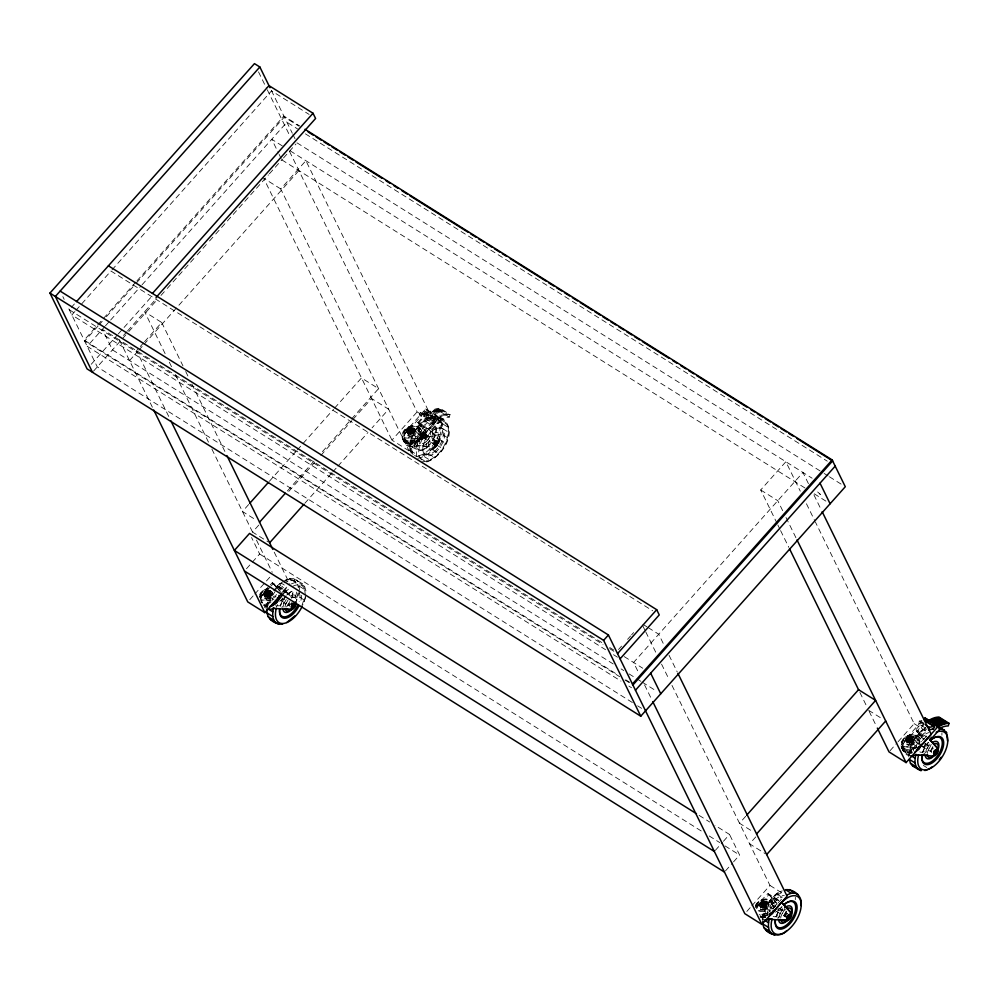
<?xml version="1.0" encoding="UTF-8"?>
<svg xmlns="http://www.w3.org/2000/svg" width="999" height="999" viewBox="0 0 999 999"><rect width="100%" height="100%" fill="white"/><g stroke="black" fill="none" stroke-linecap="round" stroke-linejoin="round"><path stroke-width="0.75" stroke-dasharray="5 3.75" d="M299.588 589.909L298.551 582.579L296.266 579.832M305.282 594.667L304.258 586.151L298.551 582.579M411.064 453.121C408.229 437.599 420.379 417.707 436.763 416.296L445.791 421.453M416.77 456.705C413.936 441.171 426.086 421.278 442.47 419.867M433.866 444.28L434.528 442.107A2.473 1.286 -57.9 0 1 436.613 440.709L437.899 441.321A7.692 6.556 -62.2 0 1 435.302 445.666L433.866 444.305M442.832 423.713L441.558 425.137L440.459 434.303A21.728 11.351 -57.9 0 1 414.61 455.382M417.744 458.279C433.953 455.744 449.363 432.18 439.56 417.482M422.227 461.9C438.923 460.389 451.598 439.647 447.564 423.801L441.858 420.217M795.304 899.649L795.329 897.289M908.765 756.892C908.803 745.104 916.008 733.766 925.711 727.397M941.895 735.164L941.92 732.816M762.2 918.306C763.898 907.229 770.616 896.827 780.294 891.096M266.508 607.242L267.657 602.035L272.677 591.608M267.108 608.229L270.442 597.427L273.501 592.057M297.952 593.019L297.165 596.653A21.728 11.351 -57.9 0 1 295.167 601.71M299.575 591.083L296.241 601.898M301.948 605.469L304.707 597.315M305.607 596.94L303.172 604.832M762.811 919.142C764.71 907.841 771.465 897.189 781.355 891.258M909.402 754.67C911.163 744.23 917.057 734.253 925.811 728.209M450.049 414.548L449.25 417.157A31.119 16.259 -57.9 0 0 435.826 422.677L434.553 420.092L429.52 421.178L419.555 414.922L420.354 412.312L425.387 411.226L435.352 417.482L436.625 420.067A30.782 16.084 -57.9 0 1 450.049 414.548L440.084 408.291A30.782 16.084 -57.9 0 0 426.66 413.811L425.387 411.226M429.52 421.178L430.332 418.569L435.352 417.482M419.555 414.922L424.575 413.836L425.849 416.421A31.119 16.259 -57.9 0 1 439.273 410.901L440.084 408.291M924.787 727.622L918.543 723.713L919.355 721.103L921.865 720.554M259.752 596.753L261.75 593.269L269.243 586.113M270.267 587.012L260.364 597.664M421.303 436.376L419.568 440.384L415.646 443.181A9.378 7.605 -26.2 0 1 403.921 435.826L406.019 431.88L409.428 429.295L426.798 409.79L441.408 419.83L431.256 431.218L416.658 421.178L425.886 431.593A4.446 2.323 -57.9 0 1 425.574 436.226A4.446 2.323 -57.9 0 1 421.528 439.235L404.021 437.812L406.593 437.637M755.456 907.666L757.454 904.182L767.994 893.593L779.083 900.549M756.805 908.603L757.504 906.717A8.604 6.981 -26.2 0 1 762.324 902.397L764.46 901.735A8.604 6.981 -26.2 0 1 773.251 907.254M912.324 752.697A9.378 7.605 -26.2 0 1 902.921 744.617L905.019 740.671L908.428 738.074L922.751 721.99M910.788 755.818A10.377 8.417 -26.2 0 1 902.996 746.665L919.817 747.577M265.921 594.48L266.558 595.779M268.981 593.069L268.494 593.256A1.286 1.049 -26.1 0 1 266.571 594.368A1.973 1.598 -26.1 0 1 265.522 591.833A1.973 1.598 -26.1 0 1 268.756 591.945A1.973 1.598 -26.1 0 1 266.558 594.417A1.286 1.049 -26.1 0 1 266.683 592.482A1.286 1.049 -26.1 0 1 268.494 593.244L268.419 591.733M408.966 431.78L409.702 431.905A1.973 1.598 -26.1 0 0 412.013 429.508A1.973 1.598 -26.1 0 0 408.778 429.395A1.973 1.598 -26.1 0 0 409.815 431.968L409.64 432.979M411.501 428.933L411.563 430.457A1.286 1.049 -26.1 0 1 409.652 431.568A1.973 1.598 -26.1 0 1 408.591 429.033A1.973 1.598 -26.1 0 1 411.838 429.145A1.973 1.598 -26.1 0 1 409.64 431.618A1.286 1.049 -26.1 0 1 409.765 429.67A1.286 1.049 -26.1 0 1 411.576 430.432L412.112 430.169M761.625 905.394L762.262 906.692M764.098 902.584L764.759 903.945M907.954 740.559L908.903 741.108A1.973 1.598 -26.1 0 0 911.188 738.661A1.973 1.598 -26.1 0 0 907.954 738.548A1.973 1.598 -26.1 0 0 908.99 741.121L908.591 741.857M910.501 737.712L911.063 739.048M421.69 434.053C419.006 439.085 426.885 435.202 421.266 434.003A2.535 1.324 -57.9 0 0 421.128 436.775L422.602 437.475M424.063 435.077L421.665 437.038L421.578 434.203A2.473 1.286 -57.9 0 1 423.988 432.729A2.473 1.286 -57.9 0 1 423.851 435.464M435.239 442.557L434.902 445.404L437.774 444.093L435.127 442.707L435.002 445.467L437.612 443.581M774.175 907.492L773.975 907.467A2.535 1.324 -57.9 0 1 774.35 906.93M421.453 436.95L424.038 432.629M435.015 445.442L437.599 441.133M269.767 590.384L271.491 594.417L268.931 597.302L265.147 597.165L263.424 593.131L265.297 590.846L269.767 590.384L270.629 592.27M265.984 590.259L266.496 591.283L264.797 593.581M268.931 597.302L268.419 596.266L270.117 593.968M406.506 430.332L409.066 427.46L412.849 427.584L413.349 428.608L414.573 431.618L412 434.503L408.216 434.365L406.506 430.332L408.216 434.365M409.066 427.46L409.565 428.484L407.879 430.781M412 434.503L411.501 433.466L413.199 431.168M760.851 908.079L759.128 904.045L761.688 901.173L765.471 901.298L767.195 905.331L765.321 907.616L760.851 908.079L759.989 906.193M761.688 901.173L762.2 902.197L760.501 904.495M764.635 908.216L764.123 907.179L765.821 904.882M907.217 743.156L905.494 739.123L908.066 736.238L911.85 736.375L913.573 740.409L911.7 742.694L907.217 743.156L906.355 741.27M908.066 736.238L908.566 737.274L906.88 739.572M911.001 743.281L910.501 742.257L912.187 739.959M778.77 900.536L769.068 894.442L761.837 902.559L756.842 906.53M264.136 592.232L265.284 590.933M270.779 595.317L269.63 596.615M407.217 429.433L408.366 428.134M413.861 432.517L412.712 433.816M759.839 903.146L760.988 901.847M766.483 906.23L765.334 907.529M906.205 738.211L907.367 736.925M912.849 741.308L911.7 742.594M274.438 590.846L281.381 583.216L287.088 586.8L282.942 590.796L277.235 587.212M777.085 894.13L782.791 897.714L774.912 906.555L769.205 902.971M923.363 739.647L928.346 734.228M71.329 307.405L74.413 303.946M74.913 311.488L71.828 314.947L605.581 649.725M75.949 310.327L110.964 271.029L652.647 610.776M112 269.867L271.541 90.859L309.103 114.423M135.889 282.068L84.153 340.122L617.906 674.899M136.925 280.906L283.866 116.034L299.725 125.974M98.089 326.011L84.64 341.096L619.705 676.71M99.126 324.85L102.223 321.366M106.369 316.72L135.34 284.203M136.376 283.042L284.353 117.008L298.888 126.124M104.795 326.586L87.2 346.328L620.953 681.106M105.469 325.824L109.965 320.791M110.639 320.03L141.009 285.951M142.045 284.79L286.913 122.24L297.477 128.871M91.246 364.26L117.208 335.14M118.244 333.978L152.497 295.529M123.476 335.489L126.711 331.868M127.51 330.981L156.793 298.114M93.456 371.228L127.959 332.505M128.821 331.531L156.868 300.062M161.001 295.429L166.196 289.598M167.195 288.474L183.841 269.792M184.753 268.781L196.303 255.819M197.14 254.882L208.504 242.133M209.54 240.971L214.985 234.852M215.734 234.016L268.394 174.925M269.43 173.764L282.467 159.141M283.504 157.979L295.991 143.968M143.581 342.819L136.526 350.724L169.468 417.957M144.58 341.683L161.701 322.49L144.618 311.775L165.884 355.194M438.923 417.395L409.041 450.849L280.731 188.923L305.894 160.689L434.203 422.614L417.12 411.9L289.485 151.349M129.545 360.602L137.8 351.336M138.836 350.174L142.969 345.542M143.993 344.38L298.901 170.579M248.664 504.52L242.457 511.488L255.594 519.73M269.368 481.293L296.278 451.098M297.315 449.937L333.541 409.29M334.578 408.129L361.488 377.934L378.571 388.648L322.402 451.66M287.362 490.984L316.221 458.603M258.753 525.112L252.547 532.08L268.306 541.97M288.773 491.433L314.648 462.4M320.854 455.432L351.91 420.591M352.947 419.43L371.578 398.526L388.661 409.24L372.09 427.822M246.478 568.756L259.64 553.995L251.573 537.524M304.82 503.309L331.73 473.114M332.767 471.953L336.9 467.307M337.937 466.146L367.957 432.467M249.775 599.675L253.808 595.154M254.807 594.018L270.916 575.948M409.041 450.849L391.958 440.134L417.12 411.9M439.285 417.445L425.724 408.941L408.466 428.321L405.045 430.919L402.722 435.277A10.377 8.417 -26.2 0 0 415.696 443.419L420.03 440.309L422.015 436.825L439.285 417.445L441.408 419.83M270.254 584.964L272.29 582.679L285.839 591.183L291.596 597.677M424.063 413.936L425.774 412.025L438.786 420.005M271.291 585.851L273.364 583.528L285.489 591.146L291.646 598.089M417.707 422.714L427.847 411.326L428.559 411.775L418.419 423.164L417.707 422.714L425.886 431.593M267.058 597.015L269.593 594.168A1.886 1.536 -26.1 0 0 266.77 593.244A1.886 1.536 -26.1 0 0 266.958 595.953A1.886 1.536 -26.1 0 0 269.593 594.068M406.131 443.606L406.518 442.37M434.041 420.192L435.751 418.281M282.967 592.307L287.999 586.663M283.429 593.456L285.489 591.146M283.803 593.468L285.839 591.183M440.684 419.38L430.544 430.769L438.723 439.647A4.446 2.323 -57.9 0 1 438.424 444.28A4.446 2.323 -57.9 0 1 434.378 447.29L416.97 446.016A10.377 8.417 -26.2 0 1 403.996 437.874M299.525 586.063L298.264 587.487A21.728 11.351 -57.9 0 0 286.75 581.331M432.505 443.206L435.04 440.359M289.211 605.556L291.745 602.709M618.518 649.512L621.54 646.116M627.572 639.348L630.594 635.951M631.605 634.827L633.616 632.567M777.172 523.588L760.701 489.972L785.863 461.738L800.274 491.158M715.359 850.349L722.439 842.407M723.451 841.27L729.52 834.452L714.984 825.336M745.716 816.283L739.51 823.251L752.647 831.493M725.449 870.941L732.529 862.999M733.541 861.862L739.61 855.044L729.52 834.452M755.806 836.875L749.6 843.843L765.359 853.733M746.827 911.425L750.861 906.905M751.86 905.781L769.979 885.451L671.865 685.164M890.022 750.761L897.065 742.856M898.076 741.733L914.172 723.663L815.371 521.965M921.677 721.153L907.467 737.112L904.045 739.697L901.722 744.068A10.377 8.417 -26.2 0 0 912.124 753.009M923.238 738.885L916.707 731.505L923.8 723.526M924.512 723.975L917.419 731.942L916.707 731.505M762.761 907.929L765.296 905.082A1.886 1.536 -26.1 0 0 762.474 904.157A1.886 1.536 -26.1 0 0 762.662 906.867A1.886 1.536 -26.1 0 0 765.296 904.982M905.131 752.397L905.519 751.161M784.914 916.47L787.449 913.623M276.248 586.962L280.307 583.041M409.028 429.495L407.005 431.356M412.038 432.455L414.061 430.594L412.849 427.584M265.959 592.245A1.486 1.199 -26.1 0 0 266.745 594.168A1.486 1.199 -26.1 0 0 268.394 592.32A1.486 1.199 -26.1 0 0 265.959 592.245L263.923 594.155L264.285 595.017L263.786 593.756M268.968 595.254L270.991 593.394L270.629 592.532M908.029 738.273L906.006 740.147L906.355 741.008M911.038 741.246L913.061 739.372L911.85 736.375M761.65 903.208L759.627 905.069L759.989 905.931L759.49 904.669M764.672 906.168L766.695 904.307L765.471 901.298M430.969 411.9L429.795 412.624L438.274 417.944L442.919 415.459L448.351 414.135L439.872 408.816L430.969 411.9L439.448 417.207M434.503 429.258L435.314 428.908M423.663 449.288L424.475 448.938M291.209 591.608L292.02 591.258A15.809 8.254 -57.9 0 0 280.419 606.318M285.926 579.67L293.069 578.471L302.497 583.803M305.944 590.921L304.707 586.613L302.16 583.516L293.456 578.646L289.785 578.783L285.652 580.344L287.937 581.78M291.358 583.928L295.492 582.367L299.176 582.23M268.256 602.946L269.518 602.672A21.728 11.351 -57.9 0 1 285.464 581.955M282.08 599.937L284.603 599.388M291.583 597.864L298.414 596.378L304.133 599.962M918.543 723.713L923.576 722.614M916.008 748.189L910.551 749.375L912.836 750.811M924.375 746.365L929.682 745.217M768.019 912.974L763.96 913.86L766.245 915.284M777.784 910.851L785.888 909.09M270.779 601.086L265.01 599.899L260.727 600.162L265.559 600.012M903.021 746.59L919.03 747.914M426.698 461.975C441.358 457.255 456.406 435.202 445.467 421.166C427.797 404.57 405.719 435.114 410.464 452.31M413.349 428.608L410.664 428.783M407.717 433.341L410.402 433.166A1.973 1.598 -26.1 0 0 412.587 430.669A1.973 1.598 -26.1 0 0 409.34 430.557A1.973 1.598 -26.1 0 0 410.389 433.141M270.279 591.408L267.595 591.583M264.285 595.279L264.635 596.141L267.32 595.966M912.349 737.399L909.664 737.562M906.717 742.132L909.402 741.957A1.973 1.598 -26.1 0 0 911.575 739.46A1.973 1.598 -26.1 0 0 908.341 739.347A1.973 1.598 -26.1 0 0 909.377 741.92M765.983 902.322L763.298 902.497M760.339 907.055L763.024 906.88A1.973 1.598 -26.1 0 0 765.209 904.382A1.973 1.598 -26.1 0 0 761.975 904.27A1.973 1.598 -26.1 0 0 763.011 906.855M410.002 427.422L411.7 427.485M410.189 434.59L411.064 434.528M267.108 597.39L267.982 597.327M909.19 743.381L910.064 743.306M762.637 901.135L764.322 901.198M762.824 908.303L763.686 908.241M422.377 437.487L424.775 435.527A2.473 1.286 -57.9 0 0 424.8 433.241L423.726 432.442A7.692 6.556 -62.2 0 0 421.141 436.763A2.535 1.324 -57.9 0 0 423.601 435.202A2.498 1.299 -57.9 0 0 423.738 432.43M434.627 445.092L436.9 443.131A2.473 1.286 -57.9 0 0 436.925 440.846M266.858 590.172L268.619 590.284M908.94 736.151L910.701 736.275M758.204 910.788L766.483 912M758.99 910.901L761.263 910.926M421.528 439.235L408.304 437.55M434.415 447.315A7.98 4.171 -57.9 0 1 428.683 442.882A7.98 4.171 -57.9 0 1 438.174 435.139A7.98 4.171 -57.9 0 1 434.415 447.315L416.67 445.267A9.378 7.605 -26.2 0 1 404.932 437.899M409.565 428.484L412.362 428.833M411.501 433.466L408.703 433.116M266.496 591.283L269.293 591.633M268.419 596.266L265.622 595.916M908.566 737.274L911.363 737.624M910.501 742.257L907.704 741.895M762.2 902.197L764.997 902.547M764.123 907.179L761.325 906.83M268.019 600.249L270.055 600.636M763.723 911.163L765.758 911.55M424.8 433.241L424.488 433.104A2.473 1.286 -57.9 0 0 422.402 434.503L422.065 437.35M774.013 907.429L773.676 907.279A2.498 1.299 -57.9 0 0 773.376 907.854M424.6 435.826L421.266 434.003A2.535 1.324 -57.9 0 1 423.701 432.405M437.462 443.893L435.127 442.707A2.473 1.286 -57.9 0 1 437.537 441.233A2.473 1.286 -57.9 0 1 437.4 443.968M774 907.479L773.676 907.279A2.535 1.324 -57.9 0 1 775.374 905.693M305.407 133.841L827.272 461.163M297.003 142.832L822.826 472.639M824.15 473.464L828.109 475.949M829.432 476.785L841.32 484.24M282.305 145.904L271.74 139.273L278.459 152.997M290.122 150.812L812.137 478.221M281.818 159.865L805.007 488.012M814.247 493.806L828.783 502.922M280.731 188.923L263.649 178.222L391.958 440.134M760.701 489.972L777.771 500.686L783.266 511.888M438.836 408.916L447.315 414.235M437.774 409.103L446.253 414.41M439.273 410.901L449.25 417.157M436.688 409.365L445.167 414.685M435.576 409.715L444.056 415.035M434.44 410.139L442.919 415.459M433.304 410.651L441.783 415.959M432.142 411.238L440.621 416.546M437.237 418.331L438.661 419.23M919.355 721.103L924.337 724.225M426.66 413.811L436.625 420.067M442.919 424.026L448.626 427.609M424.038 412.737L434.016 418.981M424.575 413.836L434.553 420.092M420.354 412.312L430.332 418.569M428.958 417.994L434.665 421.566M425.849 416.421L435.826 422.677M914.172 723.663L928.233 732.517M442.869 428.733L448.576 432.317M424.675 420.866L430.382 424.45M927.784 737.574L915.658 729.969L923.95 739.322M447.427 437.599L441.72 434.028L411.563 440.584L417.27 444.168M919.53 733.653L925.236 737.225M420.529 424.862L426.236 428.446M924.737 743.194L933.216 748.526M439.535 439.535L445.242 443.119M915.796 738.498L921.503 742.07M868.631 710.289L881.767 718.518M424.525 433.653L436.65 441.258A1.973 1.036 -57.9 0 1 435.714 444.268A1.973 1.036 -57.9 0 1 434.303 443.169A1.973 1.036 -57.9 0 1 436.65 441.258M909.377 737.774L919.717 744.267M921.328 745.729L931.68 752.21M416.795 429.707L422.502 433.291M436.476 444.905L442.182 448.489M912.736 743.855L916.158 746.003M410.377 428.996L420.716 435.477M422.34 436.938L434.465 444.543M413.736 435.077L419.443 438.648M432.742 449.75L438.461 453.334M428.596 453.746L434.315 457.33M923.326 765.409L926.747 767.557M410.402 445.879L416.108 449.463M423.089 454.12L424.513 455.02M424.325 456.618L430.032 460.202M410.364 450.586L416.071 454.17M420.204 458.179L425.911 461.763M642.981 624.363L646.927 626.835M648.239 627.647L658.741 634.24L664.235 645.454M601.773 642.532L102.373 329.295L112.462 349.887L613.186 663.948M609.702 647.502L613.661 649.987M624.238 656.618L642.782 668.244M69.268 309.727L603.009 644.505M609.615 648.638L616.221 652.784M613.498 654.695L617.469 657.192M621.116 668.918L623.751 670.579M629.045 673.9L635.651 678.034M636.962 678.87L640.933 681.355M642.257 682.18L656.805 691.308M625.836 679.869L629.795 682.354M624.987 680.019L628.958 682.504M628.87 686.076L631.518 687.737M632.355 702.522L97.29 366.92L68.244 307.642M637.637 705.843L641.608 708.328M699.113 815.384L709.69 822.015M259.64 553.995L701.261 830.993M709.203 835.976L719.779 842.607M725.062 845.928L739.61 855.044M293.931 580.681L295.367 581.58M289.785 578.783L295.492 582.367M299.613 586.376L305.332 589.959M769.979 885.451L783.116 893.693M772.939 898.126L778.646 901.71M778.708 908.041L787.274 913.411M267.083 591.346L276.124 597.015M762.786 902.259L773.126 908.74M280.819 600.411L289.947 606.131M776.523 911.325L785.664 917.045M266.895 594.692L269.742 596.49M762.599 905.606L765.446 907.404M270.442 597.427L273.863 599.575M766.146 908.341L770.716 911.2M426.798 409.79L428.559 411.775M425.724 408.941L427.847 411.326M431.256 431.218L438.723 439.647M769.068 894.442L776.248 902.547M767.994 893.593L777.584 904.42M273.364 583.528L279.508 590.471M272.29 582.679L280.919 592.419M912 737.087L912.537 738.436M912.661 738.436L913.198 739.784M906.405 741.083L905.856 739.735M765.621 902.01L766.171 903.358M766.283 903.358L766.832 904.707M412.999 428.296L413.536 429.645M413.661 429.645L414.21 430.994M407.405 432.305L406.868 430.956M269.917 591.096L271.129 593.793M416.67 445.267L417.033 445.966M808.428 483.653L802.946 472.452L633.578 662.474L639.073 673.688M813.923 494.867L821.465 510.264M806.443 503.758L814.684 520.566M913.061 739.372L913.573 740.409M908.116 736.912L910.663 742.107M905.494 739.123L906.006 740.147M903.196 748.651L904.207 750.724M902.022 748.526L903.296 751.111M786.013 517.494L796.303 538.498M777.859 524.987L779.907 529.195M780.594 530.594L788.835 547.402M859.889 692.432L866.608 706.168M869.118 711.276L876.66 726.685M669.043 655.257L677.272 672.065M643.044 626.336L645.104 630.531M645.791 631.942L656.081 652.946M661.563 664.148L669.118 679.557M766.695 904.307L767.195 905.331M762.137 903.171L763.91 906.805M759.128 904.045L759.627 905.069M644.555 684.889L652.11 700.299M271.341 90.434L292.295 133.217M292.944 134.553L294.98 138.711M258.516 71.891L266.621 88.436M267.295 89.81L289.585 135.315M424.7 435.377L425.212 436.413M421.541 430.457A10.377 8.417 -26.1 0 1 410.002 443.394A10.377 8.417 -26.1 0 1 404.533 429.87A10.377 8.417 -26.1 0 1 421.541 430.457L421.79 430.969A10.377 8.417 -26.1 0 1 410.264 443.906A10.377 8.417 -26.1 0 1 404.795 430.394A10.377 8.417 -26.1 0 1 421.79 430.969M420.179 431.668A8.604 6.981 -26.2 0 1 410.601 442.42A8.604 6.981 -26.2 0 1 406.069 431.193A8.604 6.981 -26.2 0 1 420.179 431.668L420.429 432.192M279.133 154.37L281.156 158.491M414.061 430.594L414.573 431.618M409.115 428.121L411.625 433.241M404.195 439.86L405.219 441.933M403.022 439.735L404.295 442.332M161.701 322.49L182.967 365.909M185.714 371.503L189.136 378.509M191.883 384.116L225.512 452.747M274.226 552.185L290.01 584.403M169.318 362.2L172.065 367.794M175.499 374.8L209.116 443.431M211.863 449.038L253.034 533.079M256.468 540.072L272.24 572.29M270.991 593.394L271.491 594.417M266.433 592.257L268.207 595.891M263.424 593.131L263.923 594.155M264.635 596.141L265.147 597.165M119.455 340.01L152.385 407.242M62.837 296.603L64.186 299.363M906.53 741.096L906.692 741.82M760.152 906.018L760.314 906.742M407.53 432.305L407.692 433.029M264.448 595.104L264.61 595.829M436.063 427.56L436.101 428.559M422.889 449.637L422.927 450.636M919.842 742.769A8.604 6.981 -26.2 0 0 911.051 737.262L908.915 737.924A8.604 6.981 -26.2 0 0 904.095 742.245L903.383 744.118A8.604 6.981 -26.2 0 0 912.025 751.548M924.849 744.505A4.446 2.323 -57.9 0 1 924.275 745.504M923.576 746.415A4.446 2.323 -57.9 0 1 922.789 747.165M921.066 741.795A2.535 1.324 -57.9 0 1 921.515 741.433M908.753 754.62A9.378 7.605 -26.2 0 1 903.933 746.69M911.775 751.023A8.604 6.981 -26.2 0 1 902.971 744.879A8.604 6.981 -26.2 0 1 912.237 736.563A8.604 6.981 -26.2 0 1 919.43 744.155M931.505 751.997A1.973 1.036 -57.9 0 1 931.518 750.836M932.604 749.2A1.973 1.036 -57.9 0 1 932.966 748.963M922.626 752.172A14.823 7.742 -57.9 0 1 928.233 742.344M925.773 751.485A9.878 5.157 -57.9 0 1 929.507 744.942M927.284 753.458A7.98 4.171 -57.9 0 1 930.693 746.378M922.714 752.759A15.809 8.254 -57.9 0 1 928.695 742.269M925.299 743.556A1.973 1.036 -57.9 0 1 925.024 745.828A1.973 1.036 -57.9 0 1 923.113 746.84M910.926 752.784A21.728 11.351 -57.9 0 1 926.785 728.933M909.327 753.059A21.728 11.351 -57.9 0 1 926.335 727.497M929.282 744.118A7.98 4.171 -57.9 0 1 919.792 751.86M931.205 744.28A9.878 5.157 -57.9 0 1 923.963 753.696M922.377 740.459A9.878 5.157 -57.9 0 1 924.1 738.798M932.979 747.04A14.823 7.742 -57.9 0 1 928.745 753.421M915.496 747.702A14.823 7.742 -57.9 0 1 928.945 732.592M932.804 746.69A15.809 8.254 -57.9 0 1 928.283 753.496M913.386 750.911A15.809 8.254 -57.9 0 1 925.748 732.317M916.895 746.328A8.854 7.18 -26.1 0 1 902.659 746.403A8.854 7.18 -26.1 0 1 910.751 734.864A8.854 7.18 -26.1 0 1 918.156 744.542M911.612 751.96A10.377 8.417 -26.1 0 1 901.023 745.316A10.377 8.417 -26.1 0 1 910.439 734.752A10.377 8.417 -26.1 0 1 921.028 741.395M911.862 752.484A10.377 8.417 -26.1 0 1 901.273 745.841A10.377 8.417 -26.1 0 1 910.688 735.276A10.377 8.417 -26.1 0 1 921.278 741.92M267.57 605.282A8.604 6.981 -26.2 0 1 263.711 604.17M262.3 602.946A8.604 6.981 -26.2 0 1 261.351 601.386L261.089 600.874A8.604 6.981 -26.2 0 0 267.307 604.77M260.939 599.6A8.604 6.981 -26.2 0 1 261.089 597.689L261.8 595.804A8.604 6.981 -26.2 0 1 266.621 591.483L268.756 590.821A8.604 6.981 -26.2 0 1 270.916 590.646M282.555 598.064A4.446 2.323 -57.9 0 1 281.281 599.974M280.494 600.724A4.446 2.323 -57.9 0 1 279.695 601.273M267.67 606.455A9.378 7.605 -26.2 0 1 263.474 605.244M266.458 608.179A9.378 7.605 -26.2 0 1 264.498 607.317M261.476 602.335A9.378 7.605 -26.2 0 1 261.638 600.262M267.22 606.793A10.377 8.417 -26.2 0 1 264.747 606.405M260.689 599.075A8.604 6.981 -26.2 0 1 270.667 590.122M289.635 605.881A1.973 1.036 -57.9 0 1 289.66 603.496M299.275 593.006A14.823 7.742 -57.9 0 1 299.188 601.635M280.332 605.744A14.823 7.742 -57.9 0 1 285.939 595.916M286.788 595.017A14.823 7.742 -57.9 0 1 293.781 590.634M290.721 595.641A9.878 5.157 -57.9 0 1 296.528 600.112M283.004 607.255A9.878 5.157 -57.9 0 1 285.664 600.524M301.323 595.279A15.809 8.254 -57.9 0 1 300.524 601.947M291.246 597.627A7.98 4.171 -57.9 0 1 295.929 601.248M284.99 607.03A7.98 4.171 -57.9 0 1 287.15 601.573M292.595 586.425A21.728 11.351 -57.9 0 1 305.394 591.957M305.357 596.278A21.728 11.351 -57.9 0 1 302.884 604.919M276.648 607.142A21.728 11.351 -57.9 0 1 277.547 604.62M284.877 592.732A21.728 11.351 -57.9 0 1 288.674 589.06M281.805 592.357A9.878 5.157 -57.9 0 1 289.385 595.641M287.999 600.149A9.878 5.157 -57.9 0 1 281.668 607.267M276.286 606.331A9.878 5.157 -57.9 0 1 275.849 604.745M283.266 598.051A1.973 1.036 -57.9 0 1 281.069 600.511M284.041 581.056A21.728 11.351 -57.9 0 1 296.84 586.588M296.628 592.082A21.728 11.351 -57.9 0 1 294.318 599.55M267.033 606.618A21.728 11.351 -57.9 0 1 272.889 591.795M273.701 590.634A21.728 11.351 -57.9 0 1 283.067 581.605M284.078 591.758A7.98 4.171 -57.9 0 1 287.375 595.904M286.251 599.537A7.98 4.171 -57.9 0 1 277.497 605.431M292.058 597.165A14.823 7.742 -57.9 0 0 292.807 590.909A15.809 8.254 -57.9 0 1 291.97 596.578M288.773 603.958A14.823 7.742 -57.9 0 1 286.451 606.992M274.563 597.814A14.823 7.742 -57.9 0 1 276.473 594.467M279.645 590.534A14.823 7.742 -57.9 0 1 286.651 586.163M289.897 601.473A15.809 8.254 -57.9 0 1 285.989 607.055M271.865 600.948A15.809 8.254 -57.9 0 1 275.349 593.706M278.733 589.51A15.809 8.254 -57.9 0 1 283.454 585.889M270.904 602.547A8.854 7.18 -26.1 0 1 261.076 601.011M259.678 597.564A8.854 7.18 -26.1 0 1 267.707 588.548M266.708 605.744A10.377 8.417 -26.1 0 1 264.236 605.357M259.765 594.318A10.377 8.417 -26.1 0 1 268.144 588.324M266.958 606.268A10.377 8.417 -26.1 0 1 264.498 605.881M260.027 594.842A10.377 8.417 -26.1 0 1 268.394 588.836M767.569 915.359A8.604 6.981 -26.2 0 1 759.415 915.084M774.787 906.468A2.535 1.324 -57.9 0 1 775.686 905.893M778.258 908.978A4.446 2.323 -57.9 0 1 777.684 909.989M776.198 911.637A4.446 2.323 -57.9 0 1 775.399 912.187M775.261 906.63A7.692 6.556 -62.2 0 1 775.549 906.305M765.734 917.182A9.378 7.605 -26.2 0 1 761.138 917.02M764.397 919.442A9.378 7.605 -26.2 0 1 762.162 919.092M765.534 917.482A10.377 8.417 -26.2 0 1 760.451 917.319M756.543 908.091A8.604 6.981 -26.2 0 1 766.37 901.036A8.604 6.981 -26.2 0 1 772.839 908.64M769.267 913.735A8.604 6.981 -26.2 0 1 759.165 914.56M785.339 916.795A1.973 1.036 -57.9 0 1 785.364 914.41M785.676 914.01A1.973 1.036 -57.9 0 1 786.712 913.311M762.599 920.491A21.728 11.351 -57.9 0 1 782.292 890.871M776.036 916.657A14.823 7.742 -57.9 0 1 781.643 906.83M778.708 918.168A9.878 5.157 -57.9 0 1 782.916 909.415M780.694 917.944A7.98 4.171 -57.9 0 1 785.501 909.515M776.123 917.232A15.809 8.254 -57.9 0 1 782.105 906.755M778.97 908.965A1.973 1.036 -57.9 0 1 778.134 910.713M764.335 917.257A21.728 11.351 -57.9 0 1 781.168 892.869M782.692 908.591A7.98 4.171 -57.9 0 1 773.201 916.345M775.561 905.494A7.98 4.171 -57.9 0 1 776.947 904.157M784.615 908.753A9.878 5.157 -57.9 0 1 777.372 918.181M772.951 909.19A9.878 5.157 -57.9 0 1 775.786 904.944M786.388 911.525A14.823 7.742 -57.9 0 1 782.155 917.906M769.292 911.038A14.823 7.742 -57.9 0 1 782.354 897.077M786.213 911.163A15.809 8.254 -57.9 0 1 781.693 917.969M766.795 915.396A15.809 8.254 -57.9 0 1 784.365 895.666M755.544 906.518A8.854 7.18 -26.1 0 1 766.72 899.375A8.854 7.18 -26.1 0 1 771.565 909.015M770.304 910.813A8.854 7.18 -26.1 0 1 768.618 912.324M766.608 913.461A8.854 7.18 -26.1 0 1 760.089 913.998M755.469 905.231A10.377 8.417 -26.1 0 1 766.458 899.025A10.377 8.417 -26.1 0 1 774.437 905.881M765.022 916.445A10.377 8.417 -26.1 0 1 759.939 916.27M755.731 905.756A10.377 8.417 -26.1 0 1 766.708 899.537A10.377 8.417 -26.1 0 1 774.687 906.393M765.271 916.957A10.377 8.417 -26.1 0 1 760.202 916.795M438.012 439.198A4.446 2.323 -57.9 0 1 437.712 443.831A4.446 2.323 -57.9 0 1 433.653 446.84M425.174 431.143A4.446 2.323 -57.9 0 1 424.862 435.776A4.446 2.323 -57.9 0 1 420.816 438.786M413.186 454.495A21.728 11.351 -57.9 0 1 422.115 422.465A21.728 11.351 -57.9 0 1 439.847 430.132A21.728 11.351 -57.9 0 1 415.934 455.681M421.753 459.865A21.728 11.351 -57.9 0 1 430.681 427.834A21.728 11.351 -57.9 0 1 448.414 435.502A21.728 11.351 -57.9 0 1 424.5 461.051M412.687 452.972A21.728 11.351 -57.9 0 1 422.902 423.951A21.728 11.351 -57.9 0 1 441.558 425.137M420.841 433.978L420.679 435.889A8.604 6.981 -26.2 0 1 417.107 440.984L415.159 442.095A8.604 6.981 -26.2 0 1 404.395 435.339L405.107 433.454A8.604 6.981 -26.2 0 1 409.915 429.133L412.05 428.471A8.604 6.981 -26.2 0 1 420.841 433.978M817.681 491.983L820.416 494.517L817.681 491.983M422.602 434.665L422.352 435.102A1.973 1.036 -57.9 0 0 422.452 437A1.973 1.036 -57.9 0 0 424.25 435.926L424.5 435.477A1.973 1.036 -57.9 0 0 424.4 433.578A1.973 1.036 -57.9 0 0 422.602 434.665M909.028 741.945A1.886 1.536 -26.1 0 0 911.675 740.059A1.886 1.536 -26.1 0 0 908.853 739.235A1.886 1.536 -26.1 0 0 909.028 741.945M909.053 741.183A1.286 1.049 -26.1 0 0 910.976 740.059A1.286 1.049 -26.1 0 0 909.165 739.297A1.286 1.049 -26.1 0 0 909.053 741.183M908.778 741.57A1.973 1.598 -26.1 0 0 911.538 739.597A1.973 1.598 -26.1 0 0 908.578 738.736A1.973 1.598 -26.1 0 0 908.778 741.57M908.853 740.771A1.286 1.049 -26.1 0 0 910.776 739.635A1.286 1.049 -26.1 0 0 908.965 738.873A1.286 1.049 -26.1 0 0 908.853 740.771A1.973 1.598 -26.1 0 0 911.013 738.298A1.973 1.598 -26.1 0 0 907.766 738.186A1.973 1.598 -26.1 0 0 908.815 740.759M908.653 740.359A1.286 1.049 -26.1 0 0 910.576 739.223A1.286 1.049 -26.1 0 0 908.765 738.461A1.286 1.049 -26.1 0 0 908.653 740.359A1.973 1.598 -26.1 0 0 910.838 737.936A1.973 1.598 -26.1 0 0 907.591 737.824A1.973 1.598 -26.1 0 0 908.64 740.396M908.366 740.746A1.973 1.598 -26.1 0 0 911.138 738.761A1.973 1.598 -26.1 0 0 908.178 737.911A1.973 1.598 -26.1 0 0 908.366 740.746M908.278 739.048A1.486 1.199 -26.1 0 0 909.927 737.2A1.486 1.199 -26.1 0 0 907.492 737.125A1.486 1.199 -26.1 0 0 908.278 739.048M908.091 739.285A1.973 1.598 -26.1 0 0 910.289 736.825A1.973 1.598 -26.1 0 0 907.055 736.713A1.973 1.598 -26.1 0 0 908.091 739.285M908.453 739.41A1.486 1.199 -26.1 0 0 910.101 737.562A1.486 1.199 -26.1 0 0 907.666 737.474A1.486 1.199 -26.1 0 0 908.453 739.41M908.441 740.009A1.973 1.598 -26.1 0 0 910.638 737.549A1.973 1.598 -26.1 0 0 907.404 737.437A1.973 1.598 -26.1 0 0 908.441 740.009M908.266 739.647A1.973 1.598 -26.1 0 0 910.464 737.187A1.973 1.598 -26.1 0 0 907.229 737.075A1.973 1.598 -26.1 0 0 908.266 739.647M908.103 738.686A1.486 1.199 -26.1 0 0 909.752 736.837A1.486 1.199 -26.1 0 0 907.317 736.763A1.486 1.199 -26.1 0 0 908.103 738.686A1.486 1.199 -26.1 0 0 909.003 740.521A1.486 1.199 -26.1 0 0 910.651 738.673A1.486 1.199 -26.1 0 0 908.216 738.586M909.177 740.883A1.486 1.199 -26.1 0 0 910.826 739.035A1.486 1.199 -26.1 0 0 908.391 738.948A1.486 1.199 -26.1 0 0 909.177 740.883M909.177 741.508A1.973 1.598 -26.1 0 0 911.375 739.048A1.973 1.598 -26.1 0 0 908.141 738.935A1.973 1.598 -26.1 0 0 909.177 741.508M909.377 741.295A1.486 1.199 -26.1 0 0 911.026 739.447A1.486 1.199 -26.1 0 0 908.591 739.36A1.486 1.199 -26.1 0 0 909.377 741.295M909.59 741.72A1.486 1.199 -26.1 0 0 911.238 739.872A1.486 1.199 -26.1 0 0 908.803 739.784A1.486 1.199 -26.1 0 0 909.59 741.72M909.59 742.344A1.973 1.598 -26.1 0 0 911.787 739.872A1.973 1.598 -26.1 0 0 908.541 739.76A1.486 1.199 -26.1 0 1 907.866 737.861A1.486 1.199 -26.1 0 1 910.289 737.949A1.486 1.199 -26.1 0 1 908.64 739.797A1.973 1.598 -26.1 0 0 909.59 742.344M909.789 742.12A1.486 1.199 -26.1 0 0 911.438 740.271A1.486 1.199 -26.1 0 0 909.003 740.197A1.486 1.199 -26.1 0 0 909.789 742.12M908.815 740.159A1.486 1.199 -26.1 0 0 910.464 738.311A1.486 1.199 -26.1 0 0 908.041 738.224A1.486 1.199 -26.1 0 0 908.815 740.159M908.528 745.192A4.945 4.008 -26.1 0 0 914.847 739.66A4.945 4.008 -26.1 0 0 907.08 738.336A4.945 4.008 -26.1 0 0 908.528 745.192M909.415 742.644A2.473 1.998 -26.1 0 0 912.162 739.56A2.473 1.998 -26.1 0 0 908.116 739.422A2.473 1.998 -26.1 0 0 909.415 742.644M908.278 744.68A4.945 4.008 -26.1 0 0 914.597 739.135A4.945 4.008 -26.1 0 0 906.817 737.824A4.945 4.008 -26.1 0 0 908.278 744.68M266.983 595.192A1.286 1.049 -26.1 0 0 268.906 594.068A1.286 1.049 -26.1 0 0 267.095 593.306A1.286 1.049 -26.1 0 0 266.983 595.192A1.973 1.598 -26.1 0 0 269.106 592.669A1.973 1.598 -26.1 0 0 265.871 592.557A1.973 1.598 -26.1 0 0 266.908 595.129M267.108 595.516A1.973 1.598 -26.1 0 0 269.305 593.056A1.973 1.598 -26.1 0 0 266.059 592.944A1.973 1.598 -26.1 0 0 267.108 595.516M266.77 594.78A1.286 1.049 -26.1 0 0 268.706 593.656A1.286 1.049 -26.1 0 0 266.895 592.894A1.286 1.049 -26.1 0 0 266.77 594.78A1.973 1.598 -26.1 0 0 268.931 592.307A1.973 1.598 -26.1 0 0 265.697 592.195A1.973 1.598 -26.1 0 0 266.733 594.767M266.496 595.179A1.973 1.598 -26.1 0 0 269.255 593.194A1.973 1.598 -26.1 0 0 266.308 592.332A1.973 1.598 -26.1 0 0 266.496 595.179M266.196 593.069A1.486 1.199 -26.1 0 0 267.844 591.221A1.486 1.199 -26.1 0 0 265.422 591.133A1.486 1.199 -26.1 0 0 266.196 593.069M266.021 593.306A1.973 1.598 -26.1 0 0 268.219 590.834A1.973 1.598 -26.1 0 0 264.972 590.734A1.973 1.598 -26.1 0 0 266.021 593.306M266.383 593.418A1.486 1.199 -26.1 0 0 268.032 591.57A1.486 1.199 -26.1 0 0 265.597 591.495A1.486 1.199 -26.1 0 0 266.383 593.418M266.371 594.018A1.973 1.598 -26.1 0 0 268.569 591.558A1.973 1.598 -26.1 0 0 265.334 591.445A1.973 1.598 -26.1 0 0 266.371 594.018M266.196 593.668A1.973 1.598 -26.1 0 0 268.394 591.196A1.973 1.598 -26.1 0 0 265.147 591.083A1.973 1.598 -26.1 0 0 266.196 593.668M266.021 592.707A1.486 1.199 -26.1 0 0 267.67 590.859A1.486 1.199 -26.1 0 0 265.247 590.771A1.486 1.199 -26.1 0 0 266.021 592.707M266.92 594.53A1.486 1.199 -26.1 0 0 268.569 592.682A1.486 1.199 -26.1 0 0 266.146 592.607A1.486 1.199 -26.1 0 0 266.92 594.53M267.095 594.892A1.486 1.199 -26.1 0 0 268.743 593.044A1.486 1.199 -26.1 0 0 266.321 592.956A1.486 1.199 -26.1 0 0 267.095 594.892M267.307 595.304A1.486 1.199 -26.1 0 0 268.943 593.456A1.486 1.199 -26.1 0 0 266.521 593.381A1.486 1.199 -26.1 0 0 267.307 595.304M267.307 595.941A1.973 1.598 -26.1 0 0 269.505 593.468A1.973 1.598 -26.1 0 0 266.271 593.356A1.973 1.598 -26.1 0 0 267.307 595.941M267.507 595.729A1.486 1.199 -26.1 0 0 269.156 593.881A1.486 1.199 -26.1 0 0 266.733 593.806A1.486 1.199 -26.1 0 0 267.507 595.729M267.507 596.353A1.973 1.598 -26.1 0 0 269.705 593.881A1.973 1.598 -26.1 0 0 266.471 593.781A1.973 1.598 -26.1 0 0 267.507 596.353M267.707 596.141A1.486 1.199 -26.1 0 0 269.355 594.293A1.486 1.199 -26.1 0 0 266.933 594.205A1.486 1.199 -26.1 0 0 267.707 596.141M266.571 593.806A1.486 1.199 -26.1 0 0 268.219 591.957A1.486 1.199 -26.1 0 0 265.784 591.883A1.486 1.199 -26.1 0 0 266.571 593.806M266.458 599.213A4.945 4.008 -26.1 0 0 272.777 593.668A4.945 4.008 -26.1 0 0 264.997 592.357A4.945 4.008 -26.1 0 0 266.458 599.213M267.345 596.653A2.473 1.998 -26.1 0 0 270.08 593.581A2.473 1.998 -26.1 0 0 266.034 593.443A2.473 1.998 -26.1 0 0 267.345 596.653M266.196 598.688A4.945 4.008 -26.1 0 0 272.515 593.144A4.945 4.008 -26.1 0 0 264.747 591.833A4.945 4.008 -26.1 0 0 266.196 598.688M762.687 906.105A1.286 1.049 -26.1 0 0 764.61 904.982A1.286 1.049 -26.1 0 0 762.799 904.22A1.286 1.049 -26.1 0 0 762.687 906.105A1.973 1.598 -26.1 0 0 764.809 903.583A1.973 1.598 -26.1 0 0 761.575 903.471A1.973 1.598 -26.1 0 0 762.624 906.043M762.811 906.43A1.973 1.598 -26.1 0 0 765.009 903.97A1.973 1.598 -26.1 0 0 761.762 903.858A1.973 1.598 -26.1 0 0 762.811 906.43M762.474 905.693A1.286 1.049 -26.1 0 0 764.41 904.57A1.286 1.049 -26.1 0 0 762.599 903.808A1.286 1.049 -26.1 0 0 762.474 905.693A1.973 1.598 -26.1 0 0 764.635 903.221A1.973 1.598 -26.1 0 0 761.4 903.108A1.973 1.598 -26.1 0 0 762.437 905.681M762.2 906.093A1.973 1.598 -26.1 0 0 764.959 904.107A1.973 1.598 -26.1 0 0 762.012 903.246A1.973 1.598 -26.1 0 0 762.2 906.093M762.274 905.281A1.286 1.049 -26.1 0 0 764.198 904.157A1.286 1.049 -26.1 0 0 762.387 903.396A1.286 1.049 -26.1 0 0 762.274 905.281A1.973 1.598 -26.1 0 0 764.46 902.859A1.973 1.598 -26.1 0 0 761.226 902.746A1.973 1.598 -26.1 0 0 762.262 905.331M761.9 903.983A1.486 1.199 -26.1 0 0 763.548 902.122A1.486 1.199 -26.1 0 0 761.126 902.047A1.486 1.199 -26.1 0 0 761.9 903.983M761.725 904.22A1.973 1.598 -26.1 0 0 763.923 901.747A1.973 1.598 -26.1 0 0 760.676 901.647A1.973 1.598 -26.1 0 0 761.725 904.22M762.087 904.332A1.486 1.199 -26.1 0 0 763.736 902.484A1.486 1.199 -26.1 0 0 761.3 902.409A1.486 1.199 -26.1 0 0 762.087 904.332M762.075 904.932A1.973 1.598 -26.1 0 0 764.272 902.472A1.973 1.598 -26.1 0 0 761.038 902.359A1.973 1.598 -26.1 0 0 762.075 904.932M761.9 904.582A1.973 1.598 -26.1 0 0 764.098 902.109A1.973 1.598 -26.1 0 0 760.851 901.997A1.973 1.598 -26.1 0 0 761.9 904.582M761.725 903.62A1.486 1.199 -26.1 0 0 763.373 901.772A1.486 1.199 -26.1 0 0 760.951 901.685A1.486 1.199 -26.1 0 0 761.725 903.62M762.624 905.444A1.486 1.199 -26.1 0 0 764.272 903.596A1.486 1.199 -26.1 0 0 761.85 903.521A1.486 1.199 -26.1 0 0 762.624 905.444M762.799 905.806A1.486 1.199 -26.1 0 0 764.447 903.958A1.486 1.199 -26.1 0 0 762.025 903.87A1.486 1.199 -26.1 0 0 762.799 905.806M763.011 906.218A1.486 1.199 -26.1 0 0 764.647 904.37A1.486 1.199 -26.1 0 0 762.225 904.295A1.486 1.199 -26.1 0 0 763.011 906.218M763.211 906.642A1.486 1.199 -26.1 0 0 764.859 904.794A1.486 1.199 -26.1 0 0 762.437 904.719A1.486 1.199 -26.1 0 0 763.211 906.642M763.211 907.267A1.973 1.598 -26.1 0 0 765.409 904.794A1.973 1.598 -26.1 0 0 762.175 904.694A1.486 1.199 -26.1 0 1 761.488 902.796A1.486 1.199 -26.1 0 1 763.923 902.871A1.486 1.199 -26.1 0 1 762.274 904.719A1.973 1.598 -26.1 0 0 763.211 907.267M763.411 907.055A1.486 1.199 -26.1 0 0 765.059 905.206A1.486 1.199 -26.1 0 0 762.637 905.119A1.486 1.199 -26.1 0 0 763.411 907.055M762.449 905.082A1.486 1.199 -26.1 0 0 764.098 903.233A1.486 1.199 -26.1 0 0 761.663 903.158A1.486 1.199 -26.1 0 0 762.449 905.082M762.162 910.126A4.945 4.008 -26.1 0 0 768.481 904.582A4.945 4.008 -26.1 0 0 760.701 903.271A4.945 4.008 -26.1 0 0 762.162 910.126M763.049 907.567A2.473 1.998 -26.1 0 0 765.783 904.495A2.473 1.998 -26.1 0 0 761.738 904.357A2.473 1.998 -26.1 0 0 763.049 907.567M761.9 909.602A4.945 4.008 -26.1 0 0 768.219 904.058A4.945 4.008 -26.1 0 0 760.451 902.746A4.945 4.008 -26.1 0 0 761.9 909.602M436.538 445.404A2.498 1.299 -57.9 0 0 438.161 441.546A2.498 1.299 -57.9 0 0 435.177 443.431A2.498 1.299 -57.9 0 0 436.538 445.404M433.941 443.156A1.973 1.036 -57.9 0 0 434.865 440.134A1.973 1.036 -57.9 0 0 432.517 442.058A1.973 1.036 -57.9 0 0 433.941 443.156M434.29 451.61A14.823 7.742 -57.9 0 0 441.258 429.008A14.823 7.742 -57.9 0 0 423.638 443.381A14.823 7.742 -57.9 0 0 434.29 451.61M433.878 448.189A9.878 5.157 -57.9 0 0 438.524 433.116A9.878 5.157 -57.9 0 0 426.773 442.707A9.878 5.157 -57.9 0 0 433.878 448.189M435.077 452.747A15.809 8.254 -57.9 0 0 442.52 428.633A15.809 8.254 -57.9 0 0 423.726 443.968A15.809 8.254 -57.9 0 0 435.077 452.747M426.748 443.706A9.878 5.157 -57.9 0 0 431.393 428.646A9.878 5.157 -57.9 0 0 419.642 438.224A9.878 5.157 -57.9 0 0 426.748 443.706M425.374 437.787A1.973 1.036 -57.9 0 0 426.298 434.765A1.973 1.036 -57.9 0 0 423.951 436.688A1.973 1.036 -57.9 0 0 425.374 437.787M425.861 441.97A7.98 4.171 -57.9 0 0 429.62 429.795A7.98 4.171 -57.9 0 0 420.129 437.537A7.98 4.171 -57.9 0 0 425.861 441.97M426.523 447.377A15.809 8.254 -57.9 0 0 433.953 423.264A15.809 8.254 -57.9 0 0 415.159 438.598A15.809 8.254 -57.9 0 0 426.523 447.377M427.147 447.14A14.823 7.742 -57.9 0 0 434.115 424.538A14.823 7.742 -57.9 0 0 416.496 438.911A14.823 7.742 -57.9 0 0 427.147 447.14M409.79 441.058A8.854 7.18 -26.1 0 0 419.63 430.02A8.854 7.18 -26.1 0 0 405.119 429.52A8.854 7.18 -26.1 0 0 409.79 441.058M410.052 432.392A1.286 1.049 -26.1 0 0 411.988 431.268A1.286 1.049 -26.1 0 0 410.177 430.507A1.286 1.049 -26.1 0 0 410.052 432.392A1.973 1.598 -26.1 0 0 412.187 429.87A1.973 1.598 -26.1 0 0 408.953 429.757A1.973 1.598 -26.1 0 0 409.99 432.33M410.177 432.717A1.973 1.598 -26.1 0 0 412.375 430.257A1.973 1.598 -26.1 0 0 409.14 430.144A1.973 1.598 -26.1 0 0 410.177 432.717M409.852 431.98A1.286 1.049 -26.1 0 0 411.775 430.856A1.286 1.049 -26.1 0 0 409.965 430.094A1.286 1.049 -26.1 0 0 409.852 431.98M409.578 432.38A1.973 1.598 -26.1 0 0 412.337 430.394A1.973 1.598 -26.1 0 0 409.378 429.533A1.973 1.598 -26.1 0 0 409.578 432.38M409.403 431.855A1.886 1.536 -26.1 0 0 412.038 429.97A1.886 1.536 -26.1 0 0 409.215 429.145A1.886 1.536 -26.1 0 0 409.403 431.855M409.278 430.257A1.486 1.199 -26.1 0 0 410.926 428.409A1.486 1.199 -26.1 0 0 408.504 428.334A1.486 1.199 -26.1 0 0 409.278 430.257M409.091 430.507A1.973 1.598 -26.1 0 0 411.288 428.034A1.973 1.598 -26.1 0 0 408.054 427.922A1.973 1.598 -26.1 0 0 409.091 430.507M409.453 430.619A1.486 1.199 -26.1 0 0 411.101 428.771A1.486 1.199 -26.1 0 0 408.678 428.696A1.486 1.199 -26.1 0 0 409.453 430.619M409.453 431.218A1.973 1.598 -26.1 0 0 411.65 428.758A1.973 1.598 -26.1 0 0 408.404 428.646A1.973 1.598 -26.1 0 0 409.453 431.218M409.278 430.869A1.973 1.598 -26.1 0 0 411.463 428.396A1.973 1.598 -26.1 0 0 408.229 428.284A1.973 1.598 -26.1 0 0 409.278 430.869M409.103 429.907A1.486 1.199 -26.1 0 0 410.751 428.059A1.486 1.199 -26.1 0 0 408.316 427.972A1.486 1.199 -26.1 0 0 409.103 429.907M410.002 431.73A1.486 1.199 -26.1 0 0 411.65 429.882A1.486 1.199 -26.1 0 0 409.215 429.807A1.486 1.199 -26.1 0 0 410.002 431.73M410.177 432.092A1.486 1.199 -26.1 0 0 411.825 430.244A1.486 1.199 -26.1 0 0 409.39 430.157A1.486 1.199 -26.1 0 0 410.177 432.092M410.377 432.505A1.486 1.199 -26.1 0 0 412.025 430.656A1.486 1.199 -26.1 0 0 409.602 430.581A1.486 1.199 -26.1 0 0 410.377 432.505M410.589 432.929A1.486 1.199 -26.1 0 0 412.237 431.081A1.486 1.199 -26.1 0 0 409.802 431.006A1.486 1.199 -26.1 0 0 410.589 432.929M410.589 433.554A1.973 1.598 -26.1 0 0 412.787 431.081A1.973 1.598 -26.1 0 0 409.553 430.981A1.486 1.199 -26.1 0 1 408.866 429.083A1.486 1.199 -26.1 0 1 411.288 429.158A1.486 1.199 -26.1 0 1 409.652 431.006A1.973 1.598 -26.1 0 0 410.589 433.554M410.789 433.341A1.486 1.199 -26.1 0 0 412.437 431.493A1.486 1.199 -26.1 0 0 410.002 431.406A1.486 1.199 -26.1 0 0 410.789 433.341M409.827 431.368A1.486 1.199 -26.1 0 0 411.476 429.52A1.486 1.199 -26.1 0 0 409.041 429.445A1.486 1.199 -26.1 0 0 409.827 431.368M409.528 436.413A4.945 4.008 -26.1 0 0 415.846 430.869A4.945 4.008 -26.1 0 0 408.079 429.558A4.945 4.008 -26.1 0 0 409.528 436.413M410.414 433.853A2.473 1.998 -26.1 0 0 413.161 430.781A2.473 1.998 -26.1 0 0 409.115 430.644A2.473 1.998 -26.1 0 0 410.414 433.853M409.278 435.889A4.945 4.008 -26.1 0 0 415.596 430.344A4.945 4.008 -26.1 0 0 407.817 429.033A4.945 4.008 -26.1 0 0 409.278 435.889"/><path stroke-width="1.5" d="M282.605 624.113C274.787 624.887 265.484 617.981 267.095 609.415M275.936 622.964C271.84 619.093 272.327 612.837 273.676 607.842M786.712 930.593C779.058 939.734 761.912 933.328 762.786 921.503M771.64 933.878C767.544 930.007 768.031 923.75 769.38 918.755M800.986 905.581C803.134 896.59 793.855 888.848 785.489 889.697L791.196 893.281L794.879 893.143L797.864 894.43M916.657 767.831L921.228 770.691L918.231 769.392C914.135 765.521 914.622 759.265 915.971 754.282M947.576 741.096L946.553 732.592L941.033 727.809M924.375 720.004L934.352 726.261L929.332 727.359L928.521 729.969L933.553 728.87M927.996 720.916A30.782 16.084 -57.9 0 1 939.072 717.082L949.05 723.338L948.251 725.948A31.119 16.259 -57.9 0 0 939.51 728.396M291.833 605.057L291.608 607.754L294.48 606.443L291.833 605.057L294.168 606.243M934.127 751.485L936.675 752.834L934.127 751.485L933.553 753.196L934.302 754.445L936.463 752.684A2.498 1.299 -57.9 0 0 936.6 749.912L936.9 750.112A7.692 6.556 -62.2 0 1 934.302 754.445L934.003 754.257M291.945 604.907L291.271 607.08L292.008 608.016A7.692 6.556 -62.2 0 0 294.605 603.683L291.708 607.804L294.318 605.931M787.649 915.821L786.962 917.669L787.712 918.93A7.692 6.556 -62.2 0 0 790.309 914.597L788.698 916.57M789.497 917.706L788.735 918.431L790.022 916.845M936.438 752.672L933.903 754.183L934.24 751.348A2.473 1.286 -57.9 0 1 936.325 749.949L936.637 750.074A2.473 1.286 -57.9 0 1 936.612 752.372M935.289 752.085L936.587 749.924A2.498 1.299 -57.9 0 0 934.152 751.46M789.697 917.407L789.872 917.157A2.473 1.286 -57.9 0 0 789.947 914.497L789.734 914.422M939.322 759.69L941.183 757.267M305.007 129.283L832.155 459.927L845.291 486.725L640.771 716.196L87.1 368.918L49.95 293.082L254.458 63.624L259.852 66.995L269.98 87.687M259.852 66.995L55.345 296.466L92.495 372.302M76.473 301.636L268.981 85.627L313.024 113.249L315.584 118.481L156.044 297.49M152.447 293.419L313.024 113.249M249.7 503.359L268.331 482.455M259.54 522.202L285.302 493.294M269.63 542.794L303.783 504.47M153.759 410.04L247.764 601.922L264.847 612.637L281.955 593.443M282.792 594.605L276.735 602.659L272.402 605.769A10.377 8.417 -26.2 0 1 269.83 606.568M640.771 716.196L603.621 640.359L608.416 634.989L60.14 291.096M617.544 653.608L656.693 609.69L108.404 265.796M620.104 658.841L659.253 614.922L656.693 609.69M632.442 684.015L832.155 459.927M632.916 684.989L832.629 460.901L796.965 438.524M635.476 690.222L835.201 466.133M746.753 815.122L858.541 689.697L875.624 700.399L756.593 833.965M766.67 854.557L885.701 720.991M933.041 728.983L934.752 727.06L926.023 721.59M931.567 737.274L929.545 739.56L930.256 739.997L940.396 728.608L938.286 726.223L921.016 745.616L919.03 749.1L914.697 752.21M608.416 634.989L744.817 913.685L761.9 924.4L787.062 896.165L677.959 673.463M877.347 728.084L889.01 751.897L906.093 762.599L931.255 734.365L822.152 511.663M295.155 615.684L286.738 622.552M930.094 768.268L932.242 766.832M937.274 726.735L943.056 723.813L947.352 722.914L938.873 717.607L929.969 720.679L938.448 725.998M295.429 601.997A4.446 2.323 -57.9 0 1 295.117 606.63A4.446 2.323 -57.9 0 1 291.071 609.64L273.676 608.366A10.377 8.417 -26.2 0 1 268.494 609.378M769.018 916.17L772.439 913.573L781.543 902.097L791.133 912.911A4.446 2.323 -57.9 0 1 790.821 917.544A4.446 2.323 -57.9 0 1 786.775 920.554L769.442 919.242A10.377 8.417 -26.2 0 1 764.198 920.291M769.38 919.28L769.068 918.531L772.077 919.105M924.899 770.554L929.033 768.993M787.075 894.842L791.196 893.281M939.01 728.746L944.455 729.957M921.403 754.944L928.183 755.331M285.889 608.891L291.071 609.64A7.98 4.171 -57.9 0 1 284.977 608.616M778.608 919.604L786.063 920.104A4.446 2.323 -57.9 0 0 787.524 919.792M787.412 918.73C789.947 919.205 785.014 918.143 787.537 915.971A2.473 1.286 -57.9 0 1 789.947 914.497M915.072 762.949L909.352 759.377L910.426 763.174L912.524 765.821L915.509 767.107M270.23 619.38L278.921 624.25M765.933 930.294L774.637 935.164M308.129 131.93L313.411 135.24M316.059 136.9L321.341 140.21M323.988 141.87L329.27 145.18M331.918 146.841L337.2 150.15M339.835 151.811L345.13 155.132M347.764 156.781L353.047 160.102M355.694 161.763L382.118 178.334M386.076 180.819L390.047 183.304M394.006 185.789L397.977 188.274M401.935 190.759L407.217 194.068M409.865 195.729L467.994 232.193M470.641 233.853L475.924 237.163M478.558 238.823L483.853 242.133M486.488 243.793L491.77 247.103M494.418 248.763L499.7 252.085M502.347 253.734L506.306 256.219M510.277 258.704L545.941 281.081M548.588 282.742L553.871 286.051M556.505 287.712L561.8 291.021M564.435 292.682L569.717 296.004M572.365 297.652L577.647 300.974M580.294 302.635L592.182 310.09M594.83 311.738L600.112 315.06M602.747 316.72L608.041 320.03M610.676 321.69L615.958 325M618.606 326.661L623.888 329.97M626.535 331.631L631.818 334.952M634.465 336.601L639.747 339.922M642.382 341.571L668.806 358.154M672.777 360.639L676.735 363.124M680.706 365.609L685.988 368.918M688.623 370.579L693.918 373.888M696.553 375.549L746.765 407.043M750.724 409.528L754.682 412.013M757.329 413.673L762.612 416.983M765.259 418.643L770.541 421.953M773.189 423.613L778.471 426.923M781.106 428.583L786.4 431.893M789.035 433.554L793.006 436.039M937.836 717.707L946.315 723.014M936.775 717.881L945.254 723.201M935.688 718.156L944.167 723.463M934.577 718.493L943.056 723.813M933.441 718.93L941.92 724.25M932.292 719.43L940.771 724.75M931.143 720.017L939.622 725.336M938.286 726.223L924.724 717.732L926.847 720.117M925.798 718.581L940.396 728.608M944.28 731.156L946.553 732.592M925.586 725.012L929.332 727.359M929.545 739.56L937.724 748.438A4.446 2.323 -57.9 0 1 937.412 753.059A4.446 2.323 -57.9 0 1 933.366 756.081L915.971 754.794A10.377 8.417 -26.2 0 1 910.788 755.818M932.654 755.631L933.366 756.081A7.98 4.171 -57.9 0 1 927.272 755.044M911.687 756.093L915.109 758.241M910.426 763.174L916.133 766.757M912.524 765.821L918.231 769.392M49.95 293.082L603.621 640.359M696.465 813.723L249.55 533.404L234.378 550.437L714.347 851.485M789.173 889.56L794.879 893.143M791.133 912.911L782.217 903.208M244.455 571.028L724.437 872.077M786.063 920.104L786.775 920.554M268.256 608.953L272.814 611.813M765.097 920.579L768.518 922.726M267.058 612.936L272.764 616.52M762.761 923.85L768.481 927.434M268.132 616.745L273.838 620.329M763.835 927.659L769.542 931.243M930.256 739.997L937.724 748.438M792.157 890.858L793.556 892.606M273.364 607.617L273.738 608.329M820.017 483.166L830.107 503.758M796.99 539.91L906.093 762.599M789.522 548.801L858.815 690.259M650.661 673.189L660.751 693.781M652.797 701.698L761.9 924.4M226.885 455.544L272.852 549.388M170.841 420.754L264.847 612.637M937.012 747.989A4.446 2.323 -57.9 0 1 937.412 748.488M937.611 749.2A4.446 2.323 -57.9 0 1 937.599 750.074M918.968 746.565A8.604 6.981 -26.2 0 1 917.756 748.301M939.147 726.435A30.782 16.084 -57.9 0 1 949.05 723.338M930.831 739.847A14.823 7.742 -57.9 0 1 942.294 742.744A14.823 7.742 -57.9 0 1 931.505 761.675A14.823 7.742 -57.9 0 1 921.915 755.481M933.016 742.07A9.878 5.157 -57.9 0 1 937.437 751.048M936.15 753.283A9.878 5.157 -57.9 0 1 934.602 755.306M932.879 756.967A9.878 5.157 -57.9 0 1 925.274 755.656M931.455 739.61A15.809 8.254 -57.9 0 1 943.693 742.707A15.809 8.254 -57.9 0 1 932.179 762.899A15.809 8.254 -57.9 0 1 921.952 756.28M933.541 744.068A7.98 4.171 -57.9 0 1 937.836 749.462M936.175 732.242A21.728 11.351 -57.9 0 1 947.277 744.954A21.728 11.351 -57.9 0 1 928.308 769.305A21.728 11.351 -57.9 0 1 918.593 754.819M919.979 745.966A10.377 8.417 -26.1 0 1 916.533 749.837M921.09 744.218A10.377 8.417 -26.1 0 1 916.795 750.349M291.82 605.107A2.473 1.286 -57.9 0 1 294.243 603.583A2.473 1.286 -57.9 0 1 294.106 606.318M295.317 602.759A4.446 2.323 -57.9 0 1 295.304 603.646M294.68 605.669A4.446 2.323 -57.9 0 1 294.106 606.68M293.406 607.592A4.446 2.323 -57.9 0 1 290.359 609.19M291.233 604.457A2.473 1.286 -57.9 0 1 291.621 603.958M292.058 603.546A2.473 1.286 -57.9 0 1 292.495 603.246M297.827 605.082A14.823 7.742 -57.9 0 1 285.739 616.733A14.823 7.742 -57.9 0 1 279.62 609.04M292.307 608.878A9.878 5.157 -57.9 0 1 282.979 609.215M299.076 605.619A15.809 8.254 -57.9 0 1 286.189 618.056A15.809 8.254 -57.9 0 1 279.658 609.852M302.297 606.181A21.728 11.351 -57.9 0 1 283.241 623.476A21.728 11.351 -57.9 0 1 276.298 608.379M278.546 597.265A10.377 8.417 -26.1 0 1 271.89 604.732M278.983 595.479A10.377 8.417 -26.1 0 1 272.14 605.244M790.821 912.961A4.446 2.323 -57.9 0 1 790.796 915.546A9.878 5.157 -57.9 0 0 791.42 906.867A9.878 5.157 -57.9 0 0 784.652 907.754M789.11 918.506A4.446 2.323 -57.9 0 1 788.336 919.255M771.166 912.774A8.604 6.981 -26.2 0 1 769.517 914.247M784.24 904.32A14.823 7.742 -57.9 0 1 795.704 907.229A14.823 7.742 -57.9 0 1 784.914 926.16A14.823 7.742 -57.9 0 1 775.324 919.954M788.011 919.779A9.878 5.157 -57.9 0 1 778.683 920.129M784.864 904.083A15.809 8.254 -57.9 0 1 797.102 907.179A15.809 8.254 -57.9 0 1 785.589 927.384A15.809 8.254 -57.9 0 1 775.361 920.766M786.95 908.541A7.98 4.171 -57.9 0 1 791.245 913.948M786.825 920.591A7.98 4.171 -57.9 0 1 780.681 919.53M781.493 902.646A21.728 11.351 -57.9 0 1 801.136 903.208A21.728 11.351 -57.9 0 1 784.377 932.579A21.728 11.351 -57.9 0 1 772.002 919.292M773.388 910.439A10.377 8.417 -26.1 0 1 769.942 914.31M773.651 910.963A10.377 8.417 -26.1 0 1 770.204 914.834M790.184 917.357L787.537 915.971L790.184 917.357M935.539 754.195A2.498 1.299 -57.9 0 0 937.162 750.336A2.498 1.299 -57.9 0 0 934.177 752.21A2.498 1.299 -57.9 0 0 935.539 754.195M293.244 607.754A2.498 1.299 -57.9 0 0 294.867 603.908A2.498 1.299 -57.9 0 0 291.883 605.781A2.498 1.299 -57.9 0 0 293.244 607.754M788.948 918.668A2.498 1.299 -57.9 0 0 790.571 914.822A2.498 1.299 -57.9 0 0 787.587 916.695A2.498 1.299 -57.9 0 0 788.948 918.668"/></g></svg>
